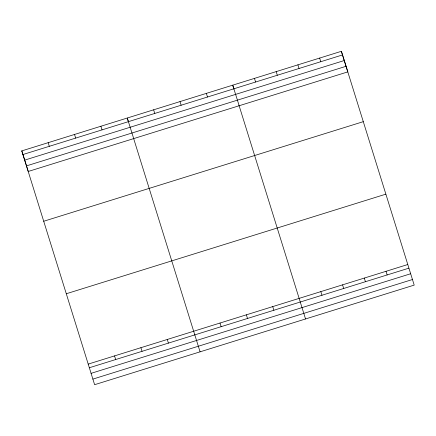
<?xml version="1.0" encoding="UTF-8"?>
<svg xmlns="http://www.w3.org/2000/svg" width="436" height="436" viewBox="0 0 436 436"><rect width="100%" height="100%" fill="white"/><g stroke="black" fill="none" stroke-linecap="round" stroke-linejoin="round"><path stroke-width="0.65" d="M21.8 150.894L341.377 51.301L347.824 71.88L28.247 171.468L21.8 150.894L94.623 384.699L414.2 285.106L341.377 51.301M22.939 154.529L342.516 54.936M24.694 160.121L344.271 60.528M26.498 165.882L346.075 66.288M43.704 221.259L363.281 121.666M66.272 293.755L385.849 194.162M88.176 364.12L407.753 264.532M89.315 367.761L408.892 268.167M91.064 373.347L410.641 273.759M92.873 379.107L412.451 279.52M319.648 58.075L320.787 61.71M386.018 271.301L387.157 274.942M297.913 64.844L299.052 68.485M364.289 278.075L365.428 281.711M276.184 71.618L277.323 75.254M342.56 284.844L343.699 288.485M254.45 78.387L255.594 82.028M320.825 291.619L321.964 295.254M239.168 105.741L232.72 85.162L233.903 88.966M305.543 318.967L239.037 105.447M206.353 93.38L207.498 97.015M272.729 306.606L273.868 310.247M179.992 101.593L181.131 105.229M246.367 314.825L247.506 318.46M153.625 109.812L154.764 113.447M220 323.038L221.139 326.678M133.71 138.604L127.263 118.025L128.446 121.829M200.086 351.836L133.574 138.31M100.896 126.244L102.035 129.879M167.271 339.47L168.41 343.11M74.529 134.457L75.668 138.098M140.904 347.688L142.043 351.323M48.167 142.676L49.306 146.311M114.537 355.907L115.676 359.542"/></g></svg>
